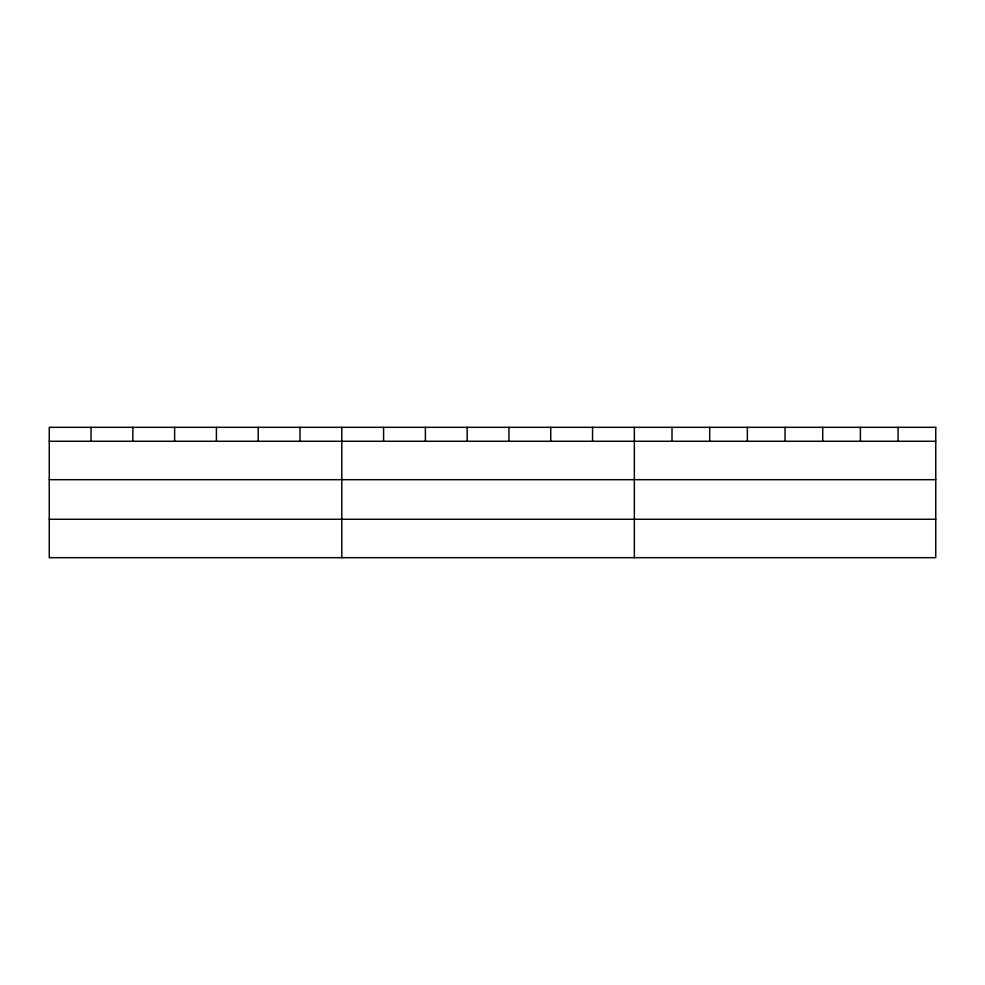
<?xml version="1.0" encoding="UTF-8"?>
<svg xmlns="http://www.w3.org/2000/svg" width="985" height="985" viewBox="0 0 985 985"><rect width="100%" height="100%" fill="white"/><g stroke="black" fill="none" stroke-linecap="round" stroke-linejoin="round"><path stroke-width="1.48" d="M49.25 441.268L935.75 441.268M49.25 479.683L935.75 479.683M49.25 519.267L935.75 519.267M898.074 427.318L898.074 441.268M860.397 427.318L860.397 441.268M822.721 427.318L822.721 441.268M785.045 427.318L785.045 441.268M747.369 427.318L747.369 441.268M709.692 427.318L709.692 441.268M672.016 427.318L672.016 441.268M634.34 427.318L634.34 557.682M592.551 427.318L592.551 441.268M550.75 427.318L550.75 441.268M508.962 427.318L508.962 441.268M467.173 427.318L467.173 441.268M425.385 427.318L425.385 441.268M383.584 427.318L383.584 441.268M341.795 427.318L341.795 557.682M300.006 427.318L300.006 441.268M258.205 427.318L258.205 441.268M216.417 427.318L216.417 441.268M174.628 427.318L174.628 441.268M132.84 427.318L132.84 441.268M91.039 427.318L91.039 441.268M935.75 427.318L49.25 427.318L49.25 557.682L935.75 557.682L935.75 427.318"/></g></svg>
